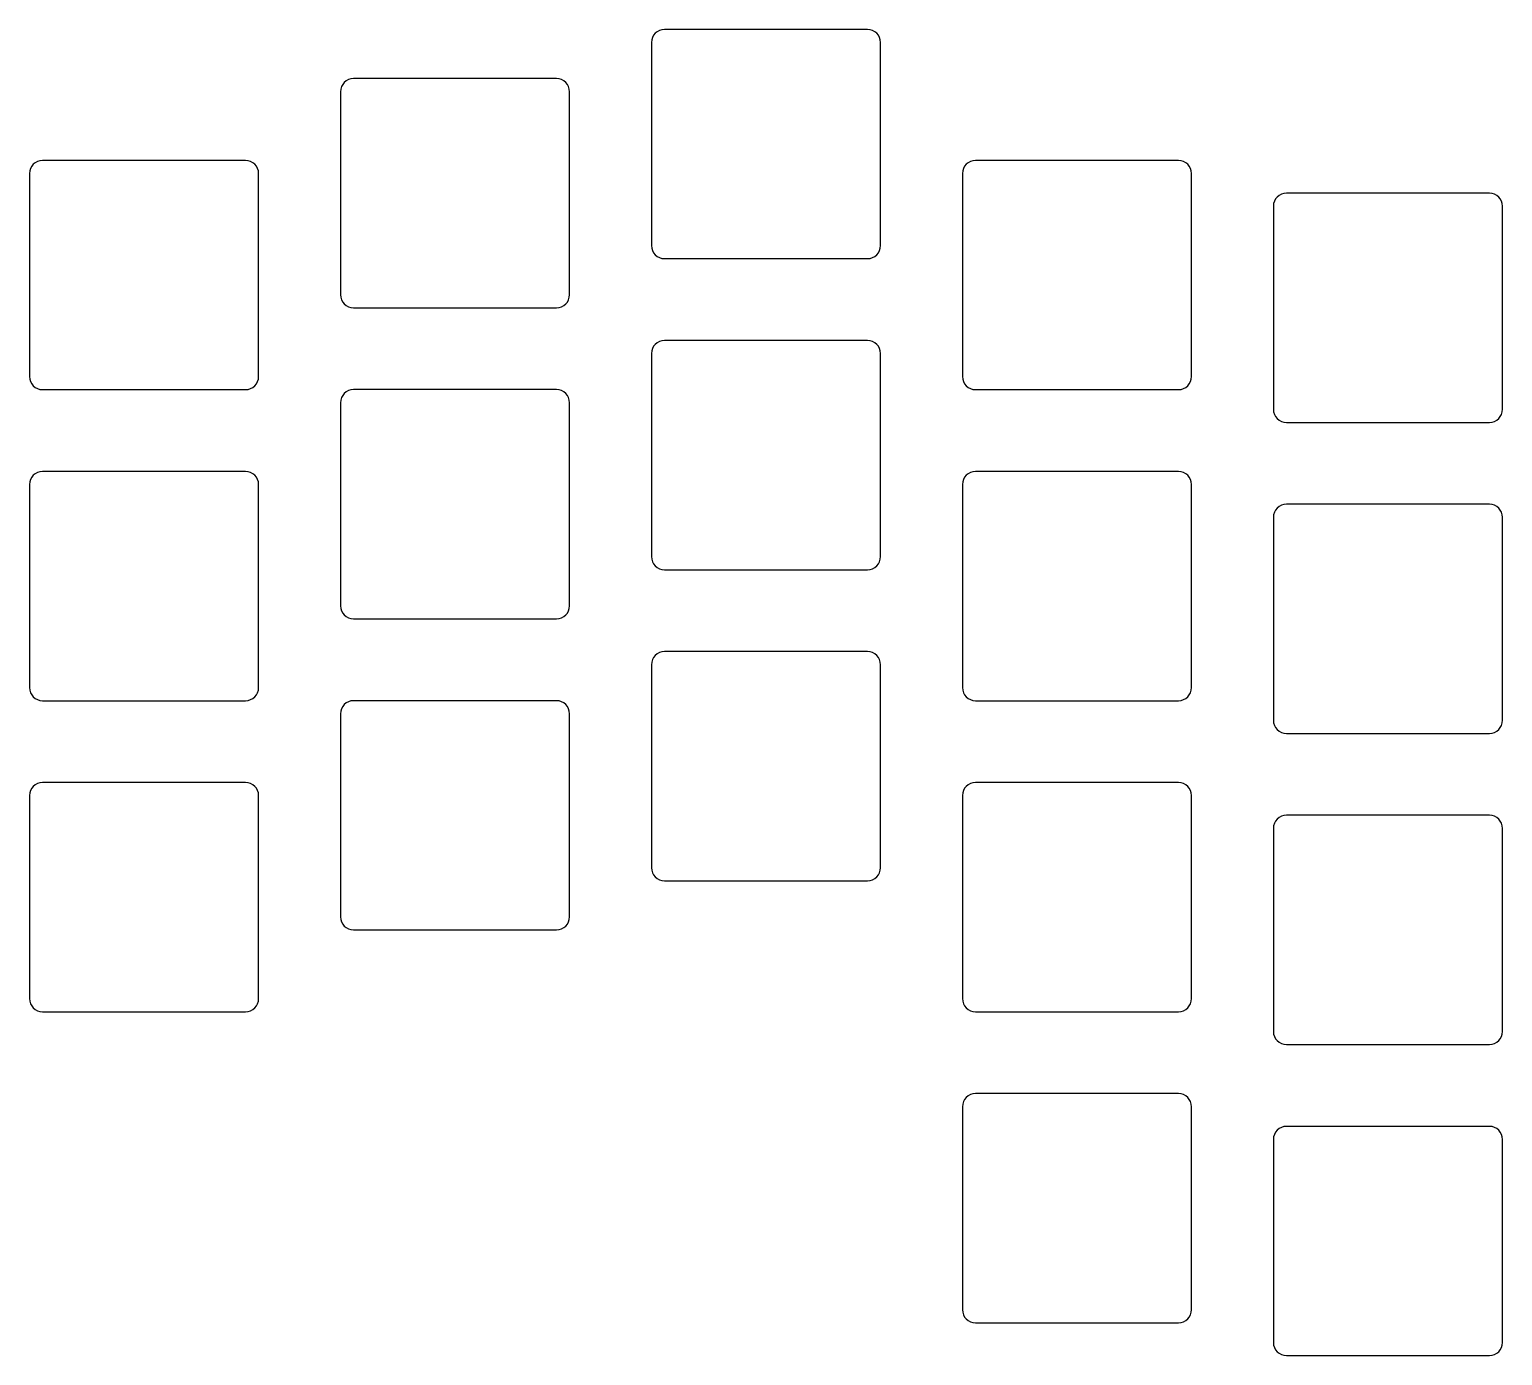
# Model space of a CAD drawing. Header units: millimetres. Extents: x 168 to 258, y -184 to -103.
import ezdxf

# ---------------------------------------------------------------- set-up
doc = ezdxf.new("R2010")
doc.units = ezdxf.units.MM

msp = doc.modelspace()

# ---------------------------------------------------------------- linework, layer by layer
for p, q in [((219.2, -103), (206.8, -103)), ((206, -103.8), (206, -116.2)), ((220, -116.2), (220, -103.8)), ((200.2, -106), (187.8, -106)), ((187, -106.8), (187, -119.2)), ((201, -119.2), (201, -106.8)), ((181.2, -111), (168.8, -111)), ((238.2, -111), (225.8, -111)), ((168, -111.8), (168, -124.2)), ((182, -124.2), (182, -111.8)), ((225, -111.8), (225, -124.2)), ((239, -124.2), (239, -111.8)), ((257.2, -113), (244.8, -113)), ((244, -113.8), (244, -126.2)), ((258, -126.2), (258, -113.8)), ((206.8, -117), (219.2, -117)), ((187.8, -120), (200.2, -120)), ((219.2, -122), (206.8, -122)), ((206, -122.8), (206, -135.2)), ((220, -135.2), (220, -122.8)), ((168.8, -125), (181.2, -125)), ((200.2, -125), (187.8, -125)), ((225.8, -125), (238.2, -125)), ((187, -125.8), (187, -138.2)), ((201, -138.2), (201, -125.8)), ((244.8, -127), (257.2, -127)), ((181.2, -130), (168.8, -130)), ((238.2, -130), (225.8, -130)), ((168, -130.8), (168, -143.2)), ((182, -143.2), (182, -130.8)), ((225, -130.8), (225, -143.2)), ((239, -143.2), (239, -130.8)), ((257.2, -132), (244.8, -132)), ((244, -132.8), (244, -145.2)), ((258, -145.2), (258, -132.8)), ((206.8, -136), (219.2, -136)), ((187.8, -139), (200.2, -139)), ((219.2, -141), (206.8, -141)), ((206, -141.8), (206, -154.2)), ((220, -154.2), (220, -141.8)), ((168.8, -144), (181.2, -144)), ((200.2, -144), (187.8, -144)), ((225.8, -144), (238.2, -144)), ((187, -144.8), (187, -157.2)), ((201, -157.2), (201, -144.8)), ((244.8, -146), (257.2, -146)), ((181.2, -149), (168.8, -149)), ((238.2, -149), (225.8, -149)), ((168, -149.8), (168, -162.2)), ((182, -162.2), (182, -149.8)), ((225, -149.8), (225, -162.2)), ((239, -162.2), (239, -149.8)), ((257.2, -151), (244.8, -151)), ((244, -151.8), (244, -164.2)), ((258, -164.2), (258, -151.8)), ((206.8, -155), (219.2, -155)), ((187.8, -158), (200.2, -158)), ((168.8, -163), (181.2, -163)), ((225.8, -163), (238.2, -163)), ((244.8, -165), (257.2, -165)), ((238.2, -168), (225.8, -168)), ((225, -168.8), (225, -181.2)), ((239, -181.2), (239, -168.8)), ((257.2, -170), (244.8, -170)), ((244, -170.8), (244, -183.2)), ((258, -183.2), (258, -170.8)), ((225.8, -182), (238.2, -182)), ((244.8, -184), (257.2, -184))]:
    msp.add_line(p, q)
for centre, start, end in [((206.8, -103.8), 90, 180), ((219.2, -103.8), 0, 90), ((187.8, -106.8), 90, 180), ((200.2, -106.8), 0, 90), ((168.8, -111.8), 90, 180), ((181.2, -111.8), 0, 90), ((225.8, -111.8), 90, 180), ((238.2, -111.8), 0, 90), ((244.8, -113.8), 90, 180), ((257.2, -113.8), 0, 90), ((206.8, -116.2), 180, 270), ((219.2, -116.2), 270, 0), ((187.8, -119.2), 180, 270), ((200.2, -119.2), 270, 0), ((206.8, -122.8), 90, 180), ((219.2, -122.8), 0, 90), ((168.8, -124.2), 180, 270), ((181.2, -124.2), 270, 0), ((225.8, -124.2), 180, 270), ((238.2, -124.2), 270, 0), ((187.8, -125.8), 90, 180), ((200.2, -125.8), 0, 90), ((244.8, -126.2), 180, 270), ((257.2, -126.2), 270, 0), ((168.8, -130.8), 90, 180), ((181.2, -130.8), 0, 90), ((225.8, -130.8), 90, 180), ((238.2, -130.8), 0, 90), ((244.8, -132.8), 90, 180), ((257.2, -132.8), 0, 90), ((206.8, -135.2), 180, 270), ((219.2, -135.2), 270, 0), ((187.8, -138.2), 180, 270), ((200.2, -138.2), 270, 0), ((206.8, -141.8), 90, 180), ((219.2, -141.8), 0, 90), ((168.8, -143.2), 180, 270), ((181.2, -143.2), 270, 0), ((187.8, -144.8), 90, 180), ((200.2, -144.8), 0, 90), ((225.8, -143.2), 180, 270), ((238.2, -143.2), 270, 0), ((244.8, -145.2), 180, 270), ((257.2, -145.2), 270, 0), ((168.8, -149.8), 90, 180), ((181.2, -149.8), 0, 90), ((225.8, -149.8), 90, 180), ((238.2, -149.8), 0, 90), ((244.8, -151.8), 90, 180), ((257.2, -151.8), 0, 90), ((206.8, -154.2), 180, 270), ((219.2, -154.2), 270, 0), ((187.8, -157.2), 180, 270), ((200.2, -157.2), 270, 0), ((168.8, -162.2), 180, 270), ((181.2, -162.2), 270, 0), ((225.8, -162.2), 180, 270), ((238.2, -162.2), 270, 0), ((244.8, -164.2), 180, 270), ((257.2, -164.2), 270, 0), ((225.8, -168.8), 90, 180), ((238.2, -168.8), 0, 90), ((244.8, -170.8), 90, 180), ((257.2, -170.8), 0, 90), ((225.8, -181.2), 180, 270), ((238.2, -181.2), 270, 0), ((244.8, -183.2), 180, 270), ((257.2, -183.2), 270, 0)]:
    msp.add_arc(centre, 0.8, start, end)

doc.saveas('drawing.dxf')
